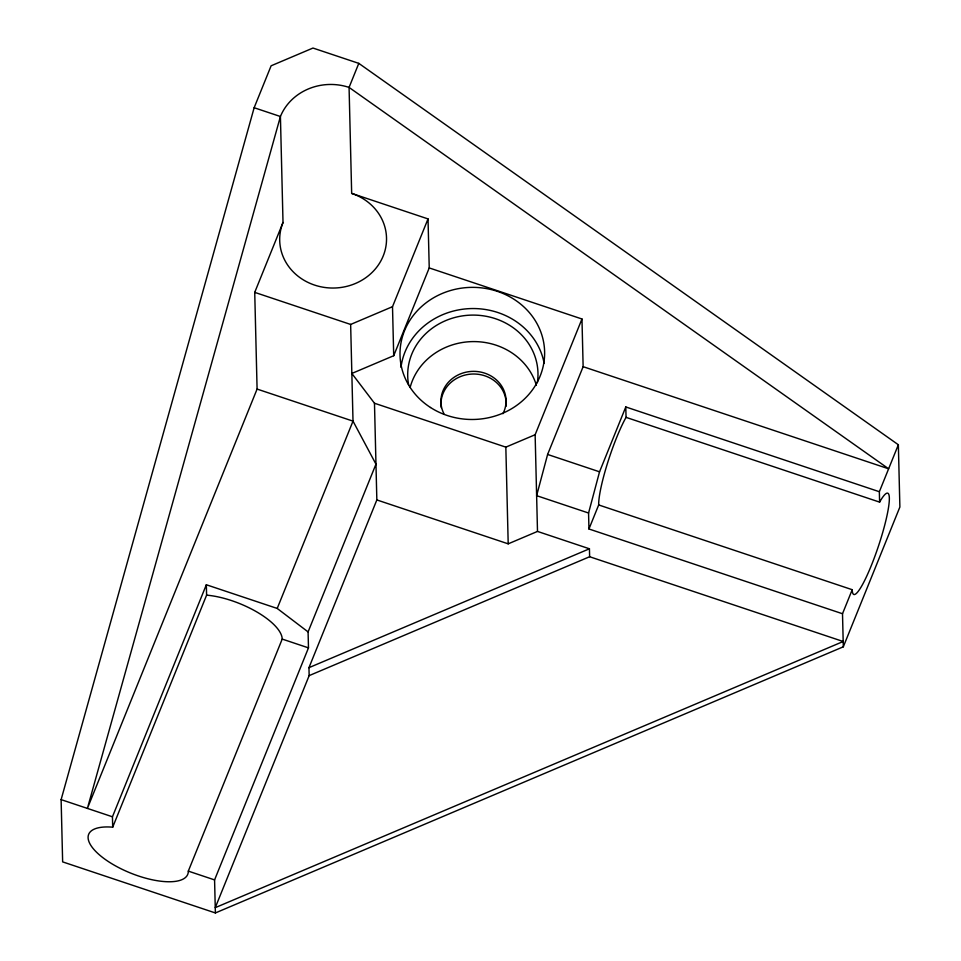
<?xml version="1.0" encoding="UTF-8"?>
<svg xmlns="http://www.w3.org/2000/svg" width="961" height="961" viewBox="0 0 961 961"><rect width="100%" height="100%" fill="white"/><g stroke="black" fill="none" stroke-linecap="round" stroke-linejoin="round"><path stroke-width="1.44" d="M358.801 63.366L349.071 87.415L351.666 193.389L428.029 218.916L429.231 267.927L581.97 318.992L583.135 366.682L547.614 454.457L536.622 495.66L588.564 513.018L588.949 528.982L842.509 613.743L843.314 646.801L215.384 912.95L62.645 861.885L61.12 799.624L254.148 107.728L271.122 65.792L312.974 48.05L358.801 63.366L898.355 444.763L899.88 507.024L843.314 646.801M588.564 513.018L599.544 471.815L625.791 406.959L879.351 491.72L879.603 502.122A53.432 8 -71.5 0 1 880.516 539.746A53.432 8 -71.5 0 1 852.227 589.706L842.509 613.743M254.148 107.728L280.42 116.509L87.391 808.417L257.092 389.073L254.725 292.372L283.014 222.484L280.42 116.509A53.432 48.807 -1.4 0 1 349.071 87.415L888.625 468.8L583.135 366.682M214.579 879.904L188.308 871.122A53.432 20.205 22 0 1 113.614 864.804A53.432 20.205 22 0 1 112.701 827.181L112.449 816.79L206.339 584.756L277.212 608.445L308.085 631.906L308.481 647.87L214.579 879.904L215.384 912.95M112.701 827.181L206.603 595.147L206.339 584.756M581.97 318.992L535.133 434.732L505.834 447.141L374.478 403.236L351.846 373.457L393.71 355.714L392.508 306.691L428.029 218.916M277.212 608.445L353.011 421.134L350.645 324.446L392.508 306.691M393.71 355.714L429.231 267.927M188.308 871.122L282.21 639.077A53.432 20.205 22 0 0 206.603 595.147M308.085 631.906L375.967 464.163L353.011 421.134L257.092 389.073M309.154 675.619L589.634 556.731L843.181 641.504L215.264 907.652L309.154 675.619L308.961 667.667L376.844 499.936L374.478 403.236M588.949 528.982L598.679 504.945A53.432 8 -71.5 0 1 626.055 417.362L625.791 406.959M879.351 491.72L898.355 444.763M376.844 499.936L508.201 543.842L537.499 531.421L589.429 548.791L589.634 556.731M308.961 667.667L589.429 548.791M254.725 292.372L350.645 324.446M626.055 417.362L879.603 502.122M547.614 454.457L599.544 471.815M598.679 504.945L852.227 589.706M282.21 639.077L308.481 647.87M61.12 799.624L112.449 816.79M535.133 434.732L537.499 531.421M505.834 447.141L508.201 543.842M351.666 193.389A53.432 48.807 -1.4 0 1 383.211 255.974A53.432 48.807 -1.4 0 1 314.559 285.081A53.432 48.807 -1.4 0 1 283.014 222.484M400.989 367.366A72.327 66.069 -1.4 0 1 470.866 308.577A72.327 66.069 -1.4 0 1 544.13 363.222M443.886 413.662A32.578 29.767 -1.4 0 1 473.665 371.354A32.578 29.767 -1.4 0 1 502.939 413.71M441.231 407.62A32.578 29.767 -1.4 0 1 473.016 374.009A32.578 29.767 -1.4 0 1 505.991 406.395M410.131 387.463A65.156 59.522 -1.4 0 1 472.572 341.599A65.156 59.522 -1.4 0 1 536.382 385.325M408.617 384.88A65.156 59.522 -1.4 0 1 471.899 315.1A65.156 59.522 -1.4 0 1 537.355 382.67M430.504 407.5A72.327 66.069 -1.4 0 0 544.322 359.258A72.327 66.069 -1.4 0 0 442.12 293.513A72.327 66.069 -1.4 0 0 430.504 407.5"/></g></svg>
